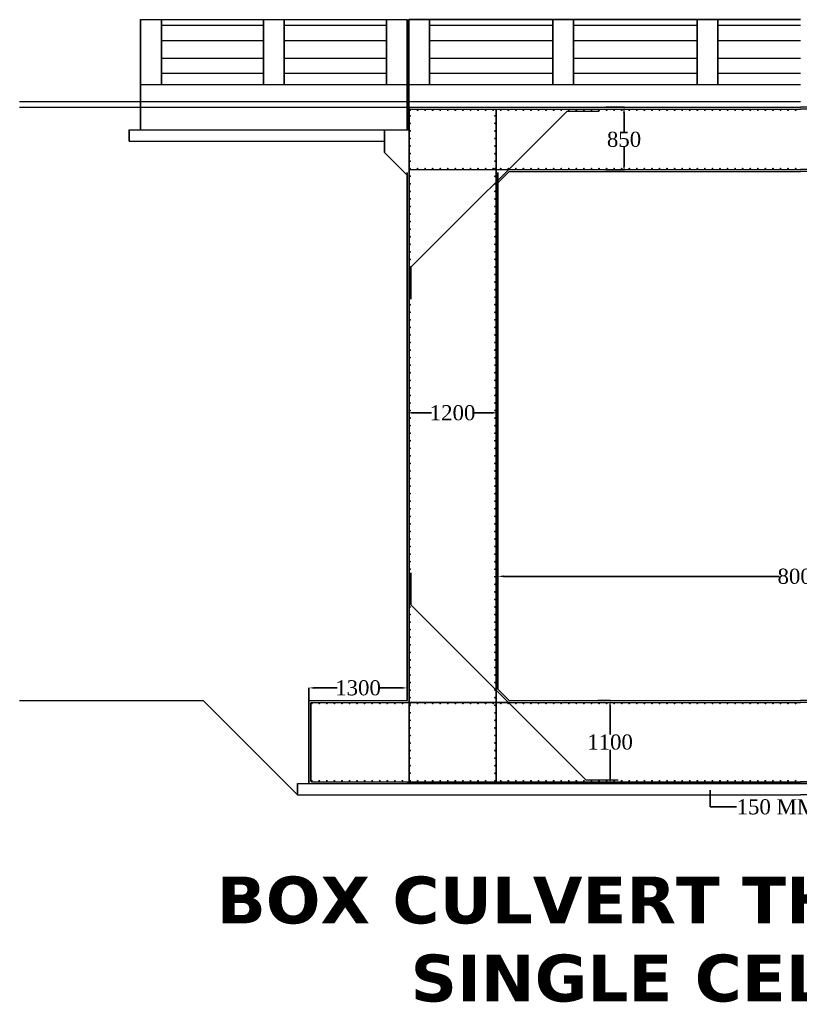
# Model space of a CAD drawing. Header units: millimetres. Extents: x -237855 to 3169, y -14991 to 144223.
# Drawn here: x -20671 to -10346, y 131219 to 144223 of the extents above; entities that cross this region are included whole.
import ezdxf

# ---------------------------------------------------------------- set-up
doc = ezdxf.new("R2010")
doc.units = ezdxf.units.MM
doc.header["$MEASUREMENT"] = 0
doc.layers.add('S TEXT', color=7, linetype='Continuous', lineweight=20)
doc.styles.get("Standard").update_dxf_attribs({"font": 'dutchb.ttf'})
doc.dimstyles.new('ISO-25', dxfattribs={"dimtxt": 200, "dimasz": 75, "dimexe": 1.25, "dimexo": 0.625, "dimtad": 0, "dimtih": 1, "dimtoh": 1, "dimdec": 0, "dimtxsty": 'Standard', "dimcen": 75, "dimadec": 0, "dimazin": 0, "dimtfac": 1, "dimtdec": 0, "dimtmove": 0, "dimatfit": 2, "dimfxl": 0, "dimarcsym": 0})

# ---------------------------------------------------------------- blocks, each defined once
blk = doc.blocks.new('*D20')
at = {"color": 0, "lineweight": -2}
for p, q in [((-14346, 136294), (-14346, 136858)), ((-14271, 136856), (-10627, 136856)), ((-6421, 136856), (-10066, 136856)), ((-6346, 136294), (-6346, 136858))]:
    blk.add_line(p, q, dxfattribs=at)
at = {"color": 0}
for points in [[(-14271, 136869), (-14271, 136844), (-14346, 136856)], [(-6421, 136869), (-6421, 136844), (-6346, 136856)]]:
    blk.add_solid(points, dxfattribs=at)
at = {"layer": 'Defpoints', "color": 0}
for p in [(-6346, 136856), (-14346, 136293), (-6346, 136293)]:
    blk.add_point(p, dxfattribs=at)
at = {"color": 0, "insert": (-10346, 136856), "char_height": 200, "attachment_point": 5}
blk.add_mtext('8000', dxfattribs=at)
blk = doc.blocks.new('*D22')
at = {"color": 0, "lineweight": -2}
for p, q in [((-16846, 135213), (-16846, 135381)), ((-16771, 135380), (-16473, 135380)), ((-15621, 135380), (-15920, 135380)), ((-15546, 135213), (-15546, 135381))]:
    blk.add_line(p, q, dxfattribs=at)
at = {"color": 0}
for points in [[(-16771, 135392), (-16771, 135367), (-16846, 135380)], [(-15621, 135392), (-15621, 135367), (-15546, 135380)]]:
    blk.add_solid(points, dxfattribs=at)
at = {"layer": 'Defpoints', "color": 0}
for p in [(-16846, 135380), (-16846, 135213), (-15546, 135213)]:
    blk.add_point(p, dxfattribs=at)
at = {"color": 0, "insert": (-16196, 135380), "char_height": 200, "attachment_point": 5}
blk.add_mtext('1300', dxfattribs=at)
blk = doc.blocks.new('*D23')
at = {"color": 0, "lineweight": -2}
for p, q in [((-13023, 135211), (-12861, 135211)), ((-12863, 135136), (-12863, 134765)), ((-12863, 134188), (-12863, 134559)), ((-13023, 134113), (-12861, 134113))]:
    blk.add_line(p, q, dxfattribs=at)
at = {"color": 0}
for points in [[(-12875, 135136), (-12850, 135136), (-12863, 135211)], [(-12875, 134188), (-12850, 134188), (-12863, 134113)]]:
    blk.add_solid(points, dxfattribs=at)
at = {"layer": 'Defpoints', "color": 0}
for p in [(-13024, 135211), (-13024, 134113), (-12863, 134113)]:
    blk.add_point(p, dxfattribs=at)
at = {"color": 0, "insert": (-12863, 134662), "char_height": 200, "attachment_point": 5}
blk.add_mtext('1100', dxfattribs=at)
blk = doc.blocks.new('*D24')
at = {"color": 0, "lineweight": -2}
for p, q in [((-12921, 143063), (-12677, 143063)), ((-12678, 142988), (-12678, 142741)), ((-12678, 142288), (-12678, 142535)), ((-12921, 142213), (-12677, 142213))]:
    blk.add_line(p, q, dxfattribs=at)
at = {"color": 0}
for points in [[(-12691, 142988), (-12666, 142988), (-12678, 143063)], [(-12691, 142288), (-12666, 142288), (-12678, 142213)]]:
    blk.add_solid(points, dxfattribs=at)
at = {"layer": 'Defpoints', "color": 0}
for p in [(-12922, 143063), (-12922, 142213), (-12678, 142213)]:
    blk.add_point(p, dxfattribs=at)
at = {"color": 0, "insert": (-12678, 142638), "char_height": 200, "attachment_point": 5}
blk.add_mtext('850', dxfattribs=at)
blk = doc.blocks.new('*D25')
at = {"color": 0, "lineweight": -2}
for p, q in [((-15546, 142199), (-15546, 139019)), ((-14346, 142199), (-14346, 139019)), ((-15471, 139020), (-15223, 139020)), ((-14421, 139020), (-14670, 139020))]:
    blk.add_line(p, q, dxfattribs=at)
at = {"color": 0}
for points in [[(-15471, 139033), (-15471, 139008), (-15546, 139020)], [(-14421, 139033), (-14421, 139008), (-14346, 139020)]]:
    blk.add_solid(points, dxfattribs=at)
at = {"layer": 'Defpoints', "color": 0}
for p in [(-15546, 142200), (-14346, 142200), (-14346, 139020)]:
    blk.add_point(p, dxfattribs=at)
at = {"color": 0, "insert": (-14946, 139020), "char_height": 200, "attachment_point": 5}
blk.add_mtext('1200', dxfattribs=at)

msp = doc.modelspace()

# ---------------------------------------------------------------- linework, layer by layer
for p, q in [((-19071.35978, 144222.84871), (-19071.35979, 142762.84867)), ((-18796.35978, 144222.84871), (-18796.35979, 143362.84867)), ((-17446.35978, 144222.84869), (-17446.35979, 143362.84867)), ((-17171.35978, 144222.84869), (-17171.35979, 143362.84867)), ((-15821.35978, 144222.84868), (-15821.35979, 143362.84867)), ((-15546.35978, 144222.84867), (-15546.35979, 142762.84867)), ((-15526.35978, 144222.84867), (-15526.35979, 142762.84867)), ((-15526.35978, 144222.84867), (-10346.35978, 144222.84867)), ((-15251.35978, 144222.84867), (-15251.35979, 143362.84867)), ((-13619.35978, 144222.84865), (-13619.35979, 143362.84866)), ((-13344.35978, 144222.84865), (-13344.35979, 143362.84865)), ((-11712.35978, 144222.84864), (-11712.35979, 143362.84864)), ((-11437.35978, 144222.84863), (-11437.35979, 143362.84864)), ((-15521.35979, 143025.34867), (-15521.35988, 134137.84867)), ((-15496.35981, 140948.20401), (-13431.71513, 143012.84867)), ((-14371.35979, 143037.84867), (-14371.35988, 134137.84867)), ((-19221.35979, 142762.84867), (-19221.35979, 142612.84867)), ((-15846.35979, 142762.84867), (-15846.3598, 142462.84867)), ((-15846.3598, 142462.84867), (-15546.3598, 142162.84867)), ((-15546.3598, 142162.84867), (-15546.35987, 135212.84867)), ((-14346.3598, 142062.84867), (-14196.3598, 142212.84867)), ((-14346.3598, 142062.84867), (-14346.35987, 135362.84867)), ((-15496.35981, 140948.20401), (-15496.35982, 140523.93994)), ((-15496.35985, 136901.7574), (-15496.35986, 136477.49334)), ((-15496.35986, 136477.49334), (-13181.71522, 134162.84867)), ((-14346.35987, 135362.84867), (-14196.35987, 135212.84867)), ((-18246.35987, 135212.84867), (-16996.35988, 133962.84867)), ((-16846.35987, 135212.84867), (-16846.35988, 134112.84867)), ((-16821.35987, 135175.34867), (-16821.35988, 134150.34867)), ((-15546.35987, 135187.84867), (-14196.35987, 135187.84867)), ((-16996.35988, 134112.84867), (-16996.35988, 133962.84867))]:
    msp.add_line(p, q)
at = {"const_width": 12.5}
for points in [[(-15515.10988, 142950.34867, 1), (-15502.60988, 142950.34867, 1)], [(-15515.10979, 143025.34867, 1), (-15502.60979, 143025.34867, 1)], [(-15415.10979, 143025.34867, 1), (-15402.60979, 143025.34867, 1)], [(-15315.10979, 143025.34867, 1), (-15302.60979, 143025.34867, 1)], [(-15215.10979, 143025.34867, 1), (-15202.60979, 143025.34867, 1)], [(-15115.10979, 143025.34867, 1), (-15102.60979, 143025.34867, 1)], [(-15015.10979, 143025.34867, 1), (-15002.60979, 143025.34867, 1)], [(-14915.10979, 143025.34867, 1), (-14902.60979, 143025.34867, 1)], [(-14815.10979, 143025.34867, 1), (-14802.60979, 143025.34867, 1)], [(-14715.10979, 143025.34867, 1), (-14702.60979, 143025.34867, 1)], [(-14615.10979, 143025.34867, 1), (-14602.60979, 143025.34867, 1)], [(-14515.10979, 143025.34867, 1), (-14502.60979, 143025.34867, 1)], [(-14415.10979, 143025.34867, 1), (-14402.60979, 143025.34867, 1)], [(-14390.10988, 142950.34867, 1), (-14377.60988, 142950.34867, 1)], [(-14315.10979, 143025.34867, 1), (-14302.60979, 143025.34867, 1)], [(-14215.10979, 143025.34867, 1), (-14202.60979, 143025.34867, 1)], [(-14115.10979, 143025.34867, 1), (-14102.60979, 143025.34867, 1)], [(-14015.10979, 143025.34867, 1), (-14002.60979, 143025.34867, 1)], [(-13915.10979, 143025.34867, 1), (-13902.60979, 143025.34867, 1)], [(-13815.10979, 143025.34867, 1), (-13802.60979, 143025.34867, 1)], [(-13715.10979, 143025.34867, 1), (-13702.60979, 143025.34867, 1)], [(-13615.10979, 143025.34867, 1), (-13602.60979, 143025.34867, 1)], [(-13515.10979, 143025.34867, 1), (-13502.60979, 143025.34867, 1)], [(-13415.10979, 143025.34867, 1), (-13402.60979, 143025.34867, 1)], [(-13315.10979, 143025.34867, 1), (-13302.60979, 143025.34867, 1)], [(-13215.10979, 143025.34867, 1), (-13202.60979, 143025.34867, 1)], [(-13115.10979, 143025.34867, 1), (-13102.60979, 143025.34867, 1)], [(-13015.10979, 143025.34867, 1), (-13002.60979, 143025.34867, 1)], [(-12915.10979, 143025.34867, 1), (-12902.60979, 143025.34867, 1)], [(-12815.10979, 143025.34867, 1), (-12802.60979, 143025.34867, 1)], [(-12715.10979, 143025.34867, 1), (-12702.60979, 143025.34867, 1)], [(-12615.10979, 143025.34867, 1), (-12602.60979, 143025.34867, 1)], [(-12515.10979, 143025.34867, 1), (-12502.60979, 143025.34867, 1)], [(-12415.10979, 143025.34867, 1), (-12402.60979, 143025.34867, 1)], [(-12315.10979, 143025.34867, 1), (-12302.60979, 143025.34867, 1)], [(-12215.10979, 143025.34867, 1), (-12202.60979, 143025.34867, 1)], [(-12115.10979, 143025.34867, 1), (-12102.60979, 143025.34867, 1)], [(-12015.10979, 143025.34867, 1), (-12002.60979, 143025.34867, 1)], [(-11915.10979, 143025.34867, 1), (-11902.60979, 143025.34867, 1)], [(-11815.10979, 143025.34867, 1), (-11802.60979, 143025.34867, 1)], [(-11715.10979, 143025.34867, 1), (-11702.60979, 143025.34867, 1)], [(-11615.10979, 143025.34867, 1), (-11602.60979, 143025.34867, 1)], [(-11515.10979, 143025.34867, 1), (-11502.60979, 143025.34867, 1)], [(-11415.10979, 143025.34867, 1), (-11402.60979, 143025.34867, 1)], [(-11315.10979, 143025.34867, 1), (-11302.60979, 143025.34867, 1)], [(-11215.10979, 143025.34867, 1), (-11202.60979, 143025.34867, 1)], [(-11115.10979, 143025.34867, 1), (-11102.60979, 143025.34867, 1)], [(-11015.10979, 143025.34867, 1), (-11002.60979, 143025.34867, 1)], [(-10915.10979, 143025.34867, 1), (-10902.60979, 143025.34867, 1)], [(-10815.10979, 143025.34867, 1), (-10802.60979, 143025.34867, 1)], [(-10715.10979, 143025.34867, 1), (-10702.60979, 143025.34867, 1)], [(-10615.10979, 143025.34867, 1), (-10602.60979, 143025.34867, 1)], [(-10515.10979, 143025.34867, 1), (-10502.60979, 143025.34867, 1)], [(-10415.10979, 143025.34867, 1), (-10402.60979, 143025.34867, 1)], [(-15515.10988, 142850.34867, 1), (-15502.60988, 142850.34867, 1)], [(-14390.10988, 142850.34867, 1), (-14377.60988, 142850.34867, 1)], [(-15515.10988, 142750.34867, 1), (-15502.60988, 142750.34867, 1)], [(-15515.10988, 142650.34867, 1), (-15502.60988, 142650.34867, 1)], [(-14390.10988, 142750.34867, 1), (-14377.60988, 142750.34867, 1)], [(-14390.10988, 142650.34867, 1), (-14377.60988, 142650.34867, 1)], [(-15515.10988, 142550.34867, 1), (-15502.60988, 142550.34867, 1)], [(-14390.10988, 142550.34867, 1), (-14377.60988, 142550.34867, 1)], [(-15515.10988, 142450.34867, 1), (-15502.60988, 142450.34867, 1)], [(-14390.10988, 142450.34867, 1), (-14377.60988, 142450.34867, 1)], [(-15515.10988, 142350.34867, 1), (-15502.60988, 142350.34867, 1)], [(-14390.10988, 142350.34867, 1), (-14377.60988, 142350.34867, 1)], [(-15515.10988, 142250.34867, 1), (-15502.60988, 142250.34867, 1)], [(-15515.10988, 142150.34867, 1), (-15502.60988, 142150.34867, 1)], [(-15515.1098, 142250.34867, 1), (-15502.6098, 142250.34867, 1)], [(-15415.10988, 142250.34867, 1), (-15402.60988, 142250.34867, 1)], [(-15315.10988, 142250.34867, 1), (-15302.60988, 142250.34867, 1)], [(-15215.10988, 142250.34867, 1), (-15202.60988, 142250.34867, 1)], [(-15115.10988, 142250.34867, 1), (-15102.60988, 142250.34867, 1)], [(-15015.10988, 142250.34867, 1), (-15002.60988, 142250.34867, 1)], [(-14915.10988, 142250.34867, 1), (-14902.60988, 142250.34867, 1)], [(-14815.10988, 142250.34867, 1), (-14802.60988, 142250.34867, 1)], [(-14715.10988, 142250.34867, 1), (-14702.60988, 142250.34867, 1)], [(-14615.10988, 142250.34867, 1), (-14602.60988, 142250.34867, 1)], [(-14515.10988, 142250.34867, 1), (-14502.60988, 142250.34867, 1)], [(-14415.10988, 142250.34867, 1), (-14402.60988, 142250.34867, 1)], [(-14390.10988, 142250.34867, 1), (-14377.60988, 142250.34867, 1)], [(-14390.10988, 142150.34867, 1), (-14377.60988, 142150.34867, 1)], [(-14315.10988, 142250.34867, 1), (-14302.60988, 142250.34867, 1)], [(-14215.10988, 142250.34867, 1), (-14202.60988, 142250.34867, 1)], [(-14115.10988, 142250.34867, 1), (-14102.60988, 142250.34867, 1)], [(-14015.10988, 142250.34867, 1), (-14002.60988, 142250.34867, 1)], [(-13915.10988, 142250.34867, 1), (-13902.60988, 142250.34867, 1)], [(-13815.10988, 142250.34867, 1), (-13802.60988, 142250.34867, 1)], [(-13715.10988, 142250.34867, 1), (-13702.60988, 142250.34867, 1)], [(-13615.10988, 142250.34867, 1), (-13602.60988, 142250.34867, 1)], [(-13515.10988, 142250.34867, 1), (-13502.60988, 142250.34867, 1)], [(-13415.10988, 142250.34867, 1), (-13402.60988, 142250.34867, 1)], [(-13315.10988, 142250.34867, 1), (-13302.60988, 142250.34867, 1)], [(-13215.10988, 142250.34867, 1), (-13202.60988, 142250.34867, 1)], [(-13115.10988, 142250.34867, 1), (-13102.60988, 142250.34867, 1)], [(-13015.10988, 142250.34867, 1), (-13002.60988, 142250.34867, 1)], [(-12915.10988, 142250.34867, 1), (-12902.60988, 142250.34867, 1)], [(-12815.10988, 142250.34867, 1), (-12802.60988, 142250.34867, 1)], [(-12715.10988, 142250.34867, 1), (-12702.60988, 142250.34867, 1)], [(-12615.10988, 142250.34867, 1), (-12602.60988, 142250.34867, 1)], [(-12515.10988, 142250.34867, 1), (-12502.60988, 142250.34867, 1)], [(-12415.10988, 142250.34867, 1), (-12402.60988, 142250.34867, 1)], [(-12315.10988, 142250.34867, 1), (-12302.60988, 142250.34867, 1)], [(-12215.10988, 142250.34867, 1), (-12202.60988, 142250.34867, 1)], [(-12115.10988, 142250.34867, 1), (-12102.60988, 142250.34867, 1)], [(-12015.10988, 142250.34867, 1), (-12002.60988, 142250.34867, 1)], [(-11915.10988, 142250.34867, 1), (-11902.60988, 142250.34867, 1)], [(-11815.10988, 142250.34867, 1), (-11802.60988, 142250.34867, 1)], [(-11715.10988, 142250.34867, 1), (-11702.60988, 142250.34867, 1)], [(-11615.10988, 142250.34867, 1), (-11602.60988, 142250.34867, 1)], [(-11515.10988, 142250.34867, 1), (-11502.60988, 142250.34867, 1)], [(-11415.10988, 142250.34867, 1), (-11402.60988, 142250.34867, 1)], [(-11315.10988, 142250.34867, 1), (-11302.60988, 142250.34867, 1)], [(-11215.10988, 142250.34867, 1), (-11202.60988, 142250.34867, 1)], [(-11115.10988, 142250.34867, 1), (-11102.60988, 142250.34867, 1)], [(-11015.10988, 142250.34867, 1), (-11002.60988, 142250.34867, 1)], [(-10915.10988, 142250.34867, 1), (-10902.60988, 142250.34867, 1)], [(-10815.10988, 142250.34867, 1), (-10802.60988, 142250.34867, 1)], [(-10715.10988, 142250.34867, 1), (-10702.60988, 142250.34867, 1)], [(-10615.10988, 142250.34867, 1), (-10602.60988, 142250.34867, 1)], [(-10515.10988, 142250.34867, 1), (-10502.60988, 142250.34867, 1)], [(-10415.10988, 142250.34867, 1), (-10402.60988, 142250.34867, 1)], [(-15515.10988, 142050.34867, 1), (-15502.60988, 142050.34867, 1)], [(-14390.10988, 142050.34867, 1), (-14377.60988, 142050.34867, 1)], [(-15515.10988, 141950.34867, 1), (-15502.60988, 141950.34867, 1)], [(-14390.10988, 141950.34867, 1), (-14377.60988, 141950.34867, 1)], [(-15515.10988, 141850.34867, 1), (-15502.60988, 141850.34867, 1)], [(-15515.10988, 141750.34867, 1), (-15502.60988, 141750.34867, 1)], [(-14390.10988, 141850.34867, 1), (-14377.60988, 141850.34867, 1)], [(-14390.10988, 141750.34867, 1), (-14377.60988, 141750.34867, 1)], [(-15515.10988, 141650.34867, 1), (-15502.60988, 141650.34867, 1)], [(-14390.10988, 141650.34867, 1), (-14377.60988, 141650.34867, 1)], [(-15515.10988, 141550.34867, 1), (-15502.60988, 141550.34867, 1)], [(-14390.10988, 141550.34867, 1), (-14377.60988, 141550.34867, 1)], [(-15515.10988, 141450.34867, 1), (-15502.60988, 141450.34867, 1)], [(-15515.10988, 141350.34867, 1), (-15502.60988, 141350.34867, 1)], [(-14390.10988, 141450.34867, 1), (-14377.60988, 141450.34867, 1)], [(-14390.10988, 141350.34867, 1), (-14377.60988, 141350.34867, 1)], [(-15515.10988, 141250.34867, 1), (-15502.60988, 141250.34867, 1)], [(-14390.10988, 141250.34867, 1), (-14377.60988, 141250.34867, 1)], [(-15515.10988, 141150.34867, 1), (-15502.60988, 141150.34867, 1)], [(-14390.10988, 141150.34867, 1), (-14377.60988, 141150.34867, 1)], [(-15515.10988, 141050.34867, 1), (-15502.60988, 141050.34867, 1)], [(-14390.10988, 141050.34867, 1), (-14377.60988, 141050.34867, 1)], [(-15515.10988, 140950.34867, 1), (-15502.60988, 140950.34867, 1)], [(-15515.10988, 140850.34867, 1), (-15502.60988, 140850.34867, 1)], [(-14390.10988, 140950.34867, 1), (-14377.60988, 140950.34867, 1)], [(-14390.10988, 140850.34867, 1), (-14377.60988, 140850.34867, 1)], [(-15515.10988, 140750.34867, 1), (-15502.60988, 140750.34867, 1)], [(-14390.10988, 140750.34867, 1), (-14377.60988, 140750.34867, 1)], [(-15515.10988, 140650.34867, 1), (-15502.60988, 140650.34867, 1)], [(-14390.10988, 140650.34867, 1), (-14377.60988, 140650.34867, 1)], [(-15515.10988, 140550.34867, 1), (-15502.60988, 140550.34867, 1)], [(-15515.10988, 140450.34867, 1), (-15502.60988, 140450.34867, 1)], [(-14390.10988, 140550.34867, 1), (-14377.60988, 140550.34867, 1)], [(-14390.10988, 140450.34867, 1), (-14377.60988, 140450.34867, 1)], [(-15515.10988, 140350.34867, 1), (-15502.60988, 140350.34867, 1)], [(-14390.10988, 140350.34867, 1), (-14377.60988, 140350.34867, 1)], [(-15515.10988, 140250.34867, 1), (-15502.60988, 140250.34867, 1)], [(-14390.10988, 140250.34867, 1), (-14377.60988, 140250.34867, 1)], [(-15515.10988, 140150.34867, 1), (-15502.60988, 140150.34867, 1)], [(-15515.10988, 140050.34867, 1), (-15502.60988, 140050.34867, 1)], [(-14390.10988, 140150.34867, 1), (-14377.60988, 140150.34867, 1)], [(-14390.10988, 140050.34867, 1), (-14377.60988, 140050.34867, 1)], [(-15515.10988, 139950.34867, 1), (-15502.60988, 139950.34867, 1)], [(-14390.10988, 139950.34867, 1), (-14377.60988, 139950.34867, 1)], [(-15515.10988, 139850.34867, 1), (-15502.60988, 139850.34867, 1)], [(-14390.10988, 139850.34867, 1), (-14377.60988, 139850.34867, 1)], [(-15515.10988, 139750.34867, 1), (-15502.60988, 139750.34867, 1)], [(-14390.10988, 139750.34867, 1), (-14377.60988, 139750.34867, 1)], [(-15515.10988, 139650.34867, 1), (-15502.60988, 139650.34867, 1)], [(-15515.10988, 139550.34867, 1), (-15502.60988, 139550.34867, 1)], [(-14390.10988, 139650.34867, 1), (-14377.60988, 139650.34867, 1)], [(-14390.10988, 139550.34867, 1), (-14377.60988, 139550.34867, 1)], [(-15515.10988, 139450.34867, 1), (-15502.60988, 139450.34867, 1)], [(-14390.10988, 139450.34867, 1), (-14377.60988, 139450.34867, 1)], [(-15515.10988, 139350.34867, 1), (-15502.60988, 139350.34867, 1)], [(-14390.10988, 139350.34867, 1), (-14377.60988, 139350.34867, 1)], [(-15515.10988, 139250.34867, 1), (-15502.60988, 139250.34867, 1)], [(-15515.10988, 139150.34867, 1), (-15502.60988, 139150.34867, 1)], [(-14390.10988, 139250.34867, 1), (-14377.60988, 139250.34867, 1)], [(-14390.10988, 139150.34867, 1), (-14377.60988, 139150.34867, 1)], [(-15515.10988, 139050.34867, 1), (-15502.60988, 139050.34867, 1)], [(-14390.10988, 139050.34867, 1), (-14377.60988, 139050.34867, 1)], [(-15515.10988, 138950.34867, 1), (-15502.60988, 138950.34867, 1)], [(-14390.10988, 138950.34867, 1), (-14377.60988, 138950.34867, 1)], [(-15515.10988, 138850.34867, 1), (-15502.60988, 138850.34867, 1)], [(-15515.10988, 138750.34867, 1), (-15502.60988, 138750.34867, 1)], [(-14390.10988, 138850.34867, 1), (-14377.60988, 138850.34867, 1)], [(-14390.10988, 138750.34867, 1), (-14377.60988, 138750.34867, 1)], [(-15515.10988, 138650.34867, 1), (-15502.60988, 138650.34867, 1)], [(-14390.10988, 138650.34867, 1), (-14377.60988, 138650.34867, 1)], [(-15515.10988, 138550.34867, 1), (-15502.60988, 138550.34867, 1)], [(-14390.10988, 138550.34867, 1), (-14377.60988, 138550.34867, 1)], [(-15515.10988, 138450.34867, 1), (-15502.60988, 138450.34867, 1)], [(-15515.10988, 138350.34867, 1), (-15502.60988, 138350.34867, 1)], [(-14390.10988, 138450.34867, 1), (-14377.60988, 138450.34867, 1)], [(-14390.10988, 138350.34867, 1), (-14377.60988, 138350.34867, 1)], [(-15515.10988, 138250.34867, 1), (-15502.60988, 138250.34867, 1)], [(-14390.10988, 138250.34867, 1), (-14377.60988, 138250.34867, 1)], [(-15515.10988, 138150.34867, 1), (-15502.60988, 138150.34867, 1)], [(-14390.10988, 138150.34867, 1), (-14377.60988, 138150.34867, 1)], [(-15515.10988, 138050.34867, 1), (-15502.60988, 138050.34867, 1)], [(-14390.10988, 138050.34867, 1), (-14377.60988, 138050.34867, 1)], [(-15515.10988, 137950.34867, 1), (-15502.60988, 137950.34867, 1)], [(-15515.10988, 137850.34867, 1), (-15502.60988, 137850.34867, 1)], [(-14390.10988, 137950.34867, 1), (-14377.60988, 137950.34867, 1)], [(-14390.10988, 137850.34867, 1), (-14377.60988, 137850.34867, 1)], [(-15515.10988, 137750.34867, 1), (-15502.60988, 137750.34867, 1)], [(-14390.10988, 137750.34867, 1), (-14377.60988, 137750.34867, 1)], [(-15515.10988, 137650.34867, 1), (-15502.60988, 137650.34867, 1)], [(-14390.10988, 137650.34867, 1), (-14377.60988, 137650.34867, 1)], [(-15515.10988, 137550.34867, 1), (-15502.60988, 137550.34867, 1)], [(-15515.10988, 137450.34867, 1), (-15502.60988, 137450.34867, 1)], [(-14390.10988, 137550.34867, 1), (-14377.60988, 137550.34867, 1)], [(-14390.10988, 137450.34867, 1), (-14377.60988, 137450.34867, 1)], [(-15515.10988, 137350.34867, 1), (-15502.60988, 137350.34867, 1)], [(-14390.10988, 137350.34867, 1), (-14377.60988, 137350.34867, 1)], [(-15515.10988, 137250.34867, 1), (-15502.60988, 137250.34867, 1)], [(-14390.10988, 137250.34867, 1), (-14377.60988, 137250.34867, 1)], [(-15515.10988, 137150.34867, 1), (-15502.60988, 137150.34867, 1)], [(-15515.10988, 137050.34867, 1), (-15502.60988, 137050.34867, 1)], [(-14390.10988, 137150.34867, 1), (-14377.60988, 137150.34867, 1)], [(-14390.10988, 137050.34867, 1), (-14377.60988, 137050.34867, 1)], [(-15515.10988, 136950.34867, 1), (-15502.60988, 136950.34867, 1)], [(-14390.10988, 136950.34867, 1), (-14377.60988, 136950.34867, 1)], [(-15515.10988, 136850.34867, 1), (-15502.60988, 136850.34867, 1)], [(-14390.10988, 136850.34867, 1), (-14377.60988, 136850.34867, 1)], [(-15515.10988, 136750.34867, 1), (-15502.60988, 136750.34867, 1)], [(-14390.10988, 136750.34867, 1), (-14377.60988, 136750.34867, 1)], [(-15515.10988, 136650.34867, 1), (-15502.60988, 136650.34867, 1)], [(-15515.10988, 136550.34867, 1), (-15502.60988, 136550.34867, 1)], [(-14390.10988, 136650.34867, 1), (-14377.60988, 136650.34867, 1)], [(-14390.10988, 136550.34867, 1), (-14377.60988, 136550.34867, 1)], [(-15515.10988, 136450.34867, 1), (-15502.60988, 136450.34867, 1)], [(-14390.10988, 136450.34867, 1), (-14377.60988, 136450.34867, 1)], [(-15515.10988, 136350.34867, 1), (-15502.60988, 136350.34867, 1)], [(-14390.10988, 136350.34867, 1), (-14377.60988, 136350.34867, 1)], [(-15515.10988, 136250.34867, 1), (-15502.60988, 136250.34867, 1)], [(-15515.10988, 136150.34867, 1), (-15502.60988, 136150.34867, 1)], [(-14390.10988, 136250.34867, 1), (-14377.60988, 136250.34867, 1)], [(-14390.10988, 136150.34867, 1), (-14377.60988, 136150.34867, 1)], [(-15515.10988, 136050.34867, 1), (-15502.60988, 136050.34867, 1)], [(-14390.10988, 136050.34867, 1), (-14377.60988, 136050.34867, 1)], [(-15515.10988, 135950.34867, 1), (-15502.60988, 135950.34867, 1)], [(-14390.10988, 135950.34867, 1), (-14377.60988, 135950.34867, 1)], [(-15515.10988, 135850.34867, 1), (-15502.60988, 135850.34867, 1)], [(-15515.10988, 135750.34867, 1), (-15502.60988, 135750.34867, 1)], [(-14390.10988, 135850.34867, 1), (-14377.60988, 135850.34867, 1)], [(-14390.10988, 135750.34867, 1), (-14377.60988, 135750.34867, 1)], [(-15515.10988, 135650.34867, 1), (-15502.60988, 135650.34867, 1)], [(-14390.10988, 135650.34867, 1), (-14377.60988, 135650.34867, 1)], [(-15515.10988, 135550.34867, 1), (-15502.60988, 135550.34867, 1)], [(-14390.10988, 135550.34867, 1), (-14377.60988, 135550.34867, 1)], [(-15515.10988, 135450.34867, 1), (-15502.60988, 135450.34867, 1)], [(-14390.10988, 135450.34867, 1), (-14377.60988, 135450.34867, 1)], [(-15515.10988, 135350.34867, 1), (-15502.60988, 135350.34867, 1)], [(-15515.10988, 135250.34867, 1), (-15502.60988, 135250.34867, 1)], [(-14390.10988, 135350.34867, 1), (-14377.60988, 135350.34867, 1)], [(-14390.10988, 135250.34867, 1), (-14377.60988, 135250.34867, 1)], [(-16815.10987, 135175.34867, 1), (-16802.60987, 135175.34867, 1)], [(-16715.10987, 135175.34867, 1), (-16702.60987, 135175.34867, 1)], [(-16615.10987, 135175.34867, 1), (-16602.60987, 135175.34867, 1)], [(-16515.10987, 135175.34867, 1), (-16502.60987, 135175.34867, 1)], [(-16415.10987, 135175.34867, 1), (-16402.60987, 135175.34867, 1)], [(-16315.10987, 135175.34867, 1), (-16302.60987, 135175.34867, 1)], [(-16215.10987, 135175.34867, 1), (-16202.60987, 135175.34867, 1)], [(-16115.10987, 135175.34867, 1), (-16102.60987, 135175.34867, 1)], [(-16015.10987, 135175.34867, 1), (-16002.60987, 135175.34867, 1)], [(-15915.10987, 135175.34867, 1), (-15902.60987, 135175.34867, 1)], [(-15815.10987, 135175.34867, 1), (-15802.60987, 135175.34867, 1)], [(-15715.10987, 135175.34867, 1), (-15702.60987, 135175.34867, 1)], [(-15615.10987, 135175.34867, 1), (-15602.60987, 135175.34867, 1)], [(-15515.10988, 135150.34867, 1), (-15502.60988, 135150.34867, 1)], [(-15515.10987, 135175.34867, 1), (-15502.60987, 135175.34867, 1)], [(-15415.10987, 135175.34867, 1), (-15402.60987, 135175.34867, 1)], [(-15315.10987, 135175.34867, 1), (-15302.60987, 135175.34867, 1)], [(-15215.10987, 135175.34867, 1), (-15202.60987, 135175.34867, 1)], [(-15115.10987, 135175.34867, 1), (-15102.60987, 135175.34867, 1)], [(-15015.10987, 135175.34867, 1), (-15002.60987, 135175.34867, 1)], [(-14915.10987, 135175.34867, 1), (-14902.60987, 135175.34867, 1)], [(-14815.10987, 135175.34867, 1), (-14802.60987, 135175.34867, 1)], [(-14715.10987, 135175.34867, 1), (-14702.60987, 135175.34867, 1)], [(-14615.10987, 135175.34867, 1), (-14602.60987, 135175.34867, 1)], [(-14515.10987, 135175.34867, 1), (-14502.60987, 135175.34867, 1)], [(-14415.10987, 135175.34867, 1), (-14402.60987, 135175.34867, 1)], [(-14390.10988, 135150.34867, 1), (-14377.60988, 135150.34867, 1)], [(-14315.10987, 135175.34867, 1), (-14302.60987, 135175.34867, 1)], [(-14215.10987, 135175.34867, 1), (-14202.60987, 135175.34867, 1)], [(-14115.10987, 135175.34867, 1), (-14102.60987, 135175.34867, 1)], [(-14015.10987, 135175.34867, 1), (-14002.60987, 135175.34867, 1)], [(-13915.10987, 135175.34867, 1), (-13902.60987, 135175.34867, 1)], [(-13815.10987, 135175.34867, 1), (-13802.60987, 135175.34867, 1)], [(-13715.10987, 135175.34867, 1), (-13702.60987, 135175.34867, 1)], [(-13615.10987, 135175.34867, 1), (-13602.60987, 135175.34867, 1)], [(-13515.10987, 135175.34867, 1), (-13502.60987, 135175.34867, 1)], [(-13415.10987, 135175.34867, 1), (-13402.60987, 135175.34867, 1)], [(-13315.10987, 135175.34867, 1), (-13302.60987, 135175.34867, 1)], [(-13215.10987, 135175.34867, 1), (-13202.60987, 135175.34867, 1)], [(-13115.10987, 135175.34867, 1), (-13102.60987, 135175.34867, 1)], [(-13015.10987, 135175.34867, 1), (-13002.60987, 135175.34867, 1)], [(-12915.10987, 135175.34867, 1), (-12902.60987, 135175.34867, 1)], [(-12815.10987, 135175.34867, 1), (-12802.60987, 135175.34867, 1)], [(-12715.10987, 135175.34867, 1), (-12702.60987, 135175.34867, 1)], [(-12615.10987, 135175.34867, 1), (-12602.60987, 135175.34867, 1)], [(-12515.10987, 135175.34867, 1), (-12502.60987, 135175.34867, 1)], [(-12415.10987, 135175.34867, 1), (-12402.60987, 135175.34867, 1)], [(-12315.10987, 135175.34867, 1), (-12302.60987, 135175.34867, 1)], [(-12215.10987, 135175.34867, 1), (-12202.60987, 135175.34867, 1)], [(-12115.10987, 135175.34867, 1), (-12102.60987, 135175.34867, 1)], [(-12015.10987, 135175.34867, 1), (-12002.60987, 135175.34867, 1)], [(-11915.10987, 135175.34867, 1), (-11902.60987, 135175.34867, 1)], [(-11815.10987, 135175.34867, 1), (-11802.60987, 135175.34867, 1)], [(-11715.10987, 135175.34867, 1), (-11702.60987, 135175.34867, 1)], [(-11615.10987, 135175.34867, 1), (-11602.60987, 135175.34867, 1)], [(-11515.10987, 135175.34867, 1), (-11502.60987, 135175.34867, 1)], [(-11415.10987, 135175.34867, 1), (-11402.60987, 135175.34867, 1)], [(-11315.10987, 135175.34867, 1), (-11302.60987, 135175.34867, 1)], [(-11215.10987, 135175.34867, 1), (-11202.60987, 135175.34867, 1)], [(-11115.10987, 135175.34867, 1), (-11102.60987, 135175.34867, 1)], [(-11015.10987, 135175.34867, 1), (-11002.60987, 135175.34867, 1)], [(-10915.10987, 135175.34867, 1), (-10902.60987, 135175.34867, 1)], [(-10815.10987, 135175.34867, 1), (-10802.60987, 135175.34867, 1)], [(-10715.10987, 135175.34867, 1), (-10702.60987, 135175.34867, 1)], [(-10615.10987, 135175.34867, 1), (-10602.60987, 135175.34867, 1)], [(-10515.10987, 135175.34867, 1), (-10502.60987, 135175.34867, 1)], [(-10415.10987, 135175.34867, 1), (-10402.60987, 135175.34867, 1)], [(-15515.10988, 135050.34867, 1), (-15502.60988, 135050.34867, 1)], [(-14390.10988, 135050.34867, 1), (-14377.60988, 135050.34867, 1)], [(-15515.10988, 134950.34867, 1), (-15502.60988, 134950.34867, 1)], [(-15515.10988, 134850.34867, 1), (-15502.60988, 134850.34867, 1)], [(-14390.10988, 134950.34867, 1), (-14377.60988, 134950.34867, 1)], [(-14390.10988, 134850.34867, 1), (-14377.60988, 134850.34867, 1)], [(-15515.10988, 134750.34867, 1), (-15502.60988, 134750.34867, 1)], [(-14390.10988, 134750.34867, 1), (-14377.60988, 134750.34867, 1)], [(-15515.10988, 134650.34867, 1), (-15502.60988, 134650.34867, 1)], [(-14390.10988, 134650.34867, 1), (-14377.60988, 134650.34867, 1)], [(-15515.10988, 134550.34867, 1), (-15502.60988, 134550.34867, 1)], [(-15515.10988, 134450.34867, 1), (-15502.60988, 134450.34867, 1)], [(-14390.10988, 134550.34867, 1), (-14377.60988, 134550.34867, 1)], [(-14390.10988, 134450.34867, 1), (-14377.60988, 134450.34867, 1)], [(-15515.10988, 134350.34867, 1), (-15502.60988, 134350.34867, 1)], [(-14390.10988, 134350.34867, 1), (-14377.60988, 134350.34867, 1)], [(-15515.10988, 134250.34867, 1), (-15502.60988, 134250.34867, 1)], [(-14390.10988, 134250.34867, 1), (-14377.60988, 134250.34867, 1)], [(-16815.10988, 134150.34867, 1), (-16802.60988, 134150.34867, 1)], [(-16715.10988, 134150.34867, 1), (-16702.60988, 134150.34867, 1)], [(-16615.10988, 134150.34867, 1), (-16602.60988, 134150.34867, 1)], [(-16515.10988, 134150.34867, 1), (-16502.60988, 134150.34867, 1)], [(-16415.10988, 134150.34867, 1), (-16402.60988, 134150.34867, 1)], [(-16315.10988, 134150.34867, 1), (-16302.60988, 134150.34867, 1)], [(-16215.10988, 134150.34867, 1), (-16202.60988, 134150.34867, 1)], [(-16115.10988, 134150.34867, 1), (-16102.60988, 134150.34867, 1)], [(-16015.10988, 134150.34867, 1), (-16002.60988, 134150.34867, 1)], [(-15915.10988, 134150.34867, 1), (-15902.60988, 134150.34867, 1)], [(-15815.10988, 134150.34867, 1), (-15802.60988, 134150.34867, 1)], [(-15715.10988, 134150.34867, 1), (-15702.60988, 134150.34867, 1)], [(-15615.10988, 134150.34867, 1), (-15602.60988, 134150.34867, 1)], [(-15515.10988, 134150.34867, 1), (-15502.60988, 134150.34867, 1)], [(-15515.10988, 134150.34867, 1), (-15502.60988, 134150.34867, 1)], [(-15415.10988, 134150.34867, 1), (-15402.60988, 134150.34867, 1)], [(-15315.10988, 134150.34867, 1), (-15302.60988, 134150.34867, 1)], [(-15215.10988, 134150.34867, 1), (-15202.60988, 134150.34867, 1)], [(-15115.10988, 134150.34867, 1), (-15102.60988, 134150.34867, 1)], [(-15015.10988, 134150.34867, 1), (-15002.60988, 134150.34867, 1)], [(-14915.10988, 134150.34867, 1), (-14902.60988, 134150.34867, 1)], [(-14815.10988, 134150.34867, 1), (-14802.60988, 134150.34867, 1)], [(-14715.10988, 134150.34867, 1), (-14702.60988, 134150.34867, 1)], [(-14615.10988, 134150.34867, 1), (-14602.60988, 134150.34867, 1)], [(-14515.10988, 134150.34867, 1), (-14502.60988, 134150.34867, 1)], [(-14390.10988, 134150.34867, 1), (-14377.60988, 134150.34867, 1)], [(-14315.10988, 134150.34867, 1), (-14302.60988, 134150.34867, 1)], [(-14215.10988, 134150.34867, 1), (-14202.60988, 134150.34867, 1)], [(-14115.10988, 134150.34867, 1), (-14102.60988, 134150.34867, 1)], [(-14015.10988, 134150.34867, 1), (-14002.60988, 134150.34867, 1)], [(-13915.10988, 134150.34867, 1), (-13902.60988, 134150.34867, 1)], [(-13815.10988, 134150.34867, 1), (-13802.60988, 134150.34867, 1)], [(-13715.10988, 134150.34867, 1), (-13702.60988, 134150.34867, 1)], [(-13615.10988, 134150.34867, 1), (-13602.60988, 134150.34867, 1)], [(-13515.10988, 134150.34867, 1), (-13502.60988, 134150.34867, 1)], [(-13415.10988, 134150.34867, 1), (-13402.60988, 134150.34867, 1)], [(-13315.10988, 134150.34867, 1), (-13302.60988, 134150.34867, 1)], [(-13215.10988, 134150.34867, 1), (-13202.60988, 134150.34867, 1)], [(-13115.10988, 134150.34867, 1), (-13102.60988, 134150.34867, 1)], [(-13015.10988, 134150.34867, 1), (-13002.60988, 134150.34867, 1)], [(-12915.10988, 134150.34867, 1), (-12902.60988, 134150.34867, 1)], [(-12815.10988, 134150.34867, 1), (-12802.60988, 134150.34867, 1)], [(-12715.10988, 134150.34867, 1), (-12702.60988, 134150.34867, 1)], [(-12615.10988, 134150.34867, 1), (-12602.60988, 134150.34867, 1)], [(-12515.10988, 134150.34867, 1), (-12502.60988, 134150.34867, 1)], [(-12415.10988, 134150.34867, 1), (-12402.60988, 134150.34867, 1)], [(-12315.10988, 134150.34867, 1), (-12302.60988, 134150.34867, 1)], [(-12215.10988, 134150.34867, 1), (-12202.60988, 134150.34867, 1)], [(-12115.10988, 134150.34867, 1), (-12102.60988, 134150.34867, 1)], [(-12015.10988, 134150.34867, 1), (-12002.60988, 134150.34867, 1)], [(-11915.10988, 134150.34867, 1), (-11902.60988, 134150.34867, 1)], [(-11815.10988, 134150.34867, 1), (-11802.60988, 134150.34867, 1)], [(-11715.10988, 134150.34867, 1), (-11702.60988, 134150.34867, 1)], [(-11615.10988, 134150.34867, 1), (-11602.60988, 134150.34867, 1)], [(-11515.10988, 134150.34867, 1), (-11502.60988, 134150.34867, 1)], [(-11415.10988, 134150.34867, 1), (-11402.60988, 134150.34867, 1)], [(-11315.10988, 134150.34867, 1), (-11302.60988, 134150.34867, 1)], [(-11215.10988, 134150.34867, 1), (-11202.60988, 134150.34867, 1)], [(-11115.10988, 134150.34867, 1), (-11102.60988, 134150.34867, 1)], [(-11015.10988, 134150.34867, 1), (-11002.60988, 134150.34867, 1)], [(-10915.10988, 134150.34867, 1), (-10902.60988, 134150.34867, 1)], [(-10815.10988, 134150.34867, 1), (-10802.60988, 134150.34867, 1)], [(-10715.10988, 134150.34867, 1), (-10702.60988, 134150.34867, 1)], [(-10615.10988, 134150.34867, 1), (-10602.60988, 134150.34867, 1)], [(-10515.10988, 134150.34867, 1), (-10502.60988, 134150.34867, 1)], [(-10415.10988, 134150.34867, 1), (-10402.60988, 134150.34867, 1)]]:
    msp.add_lwpolyline(points, format="xyb", close=True, dxfattribs=at)
for centre, start, end in [((-15508.85979, 143025.34867), 90, 179.999999418), ((-16808.85987, 135175.34867), 90, 179.999999418), ((-16808.85988, 134150.34867), 179.999999418, 270)]:
    msp.add_arc(centre, 12.5, start, end)
at = {"layer": 'S TEXT'}
for p, q in [((-19071.35978, 144222.84867), (-15546.35978, 144222.84867)), ((-18796.35978, 144147.84867), (-17446.35978, 144147.84867)), ((-17171.35978, 144147.84867), (-15821.35978, 144147.84867)), ((-15251.35978, 144147.84867), (-13619.35978, 144147.84867)), ((-13344.35978, 144147.84867), (-11712.35978, 144147.84867)), ((-11437.35978, 144147.84867), (-10346.35979, 144147.84867)), ((-18796.35978, 143947.84867), (-17446.35978, 143947.84867)), ((-17171.35978, 143947.84867), (-15821.35978, 143947.84867)), ((-15251.35978, 143947.84867), (-13619.35978, 143947.84867)), ((-13344.35978, 143947.84867), (-11712.35978, 143947.84867)), ((-11437.35978, 143947.84867), (-10346.35979, 143947.84867)), ((-18796.35978, 143712.84867), (-17446.35978, 143712.84867)), ((-17171.35978, 143712.84867), (-15821.35978, 143712.84867)), ((-15251.35978, 143712.84867), (-13619.35978, 143712.84867)), ((-13344.35978, 143712.84867), (-11712.35978, 143712.84867)), ((-11437.35978, 143712.84867), (-10346.35979, 143712.84867)), ((-18796.35979, 143512.84867), (-17446.35979, 143512.84867)), ((-17171.35979, 143512.84867), (-15821.35979, 143512.84867)), ((-15251.35979, 143512.84867), (-13619.35979, 143512.84867)), ((-13344.35979, 143512.84867), (-11712.35979, 143512.84867)), ((-11437.35979, 143512.84867), (-10346.35979, 143512.84867)), ((-19071.35979, 143362.84867), (-15546.35979, 143362.84867)), ((-15526.35979, 143362.84867), (-10346.35979, 143362.84867)), ((-20671.35979, 143137.84867), (-15546.35979, 143137.84867)), ((-20671.35979, 143062.84867), (-15546.35979, 143062.84867)), ((-15526.35979, 143137.84867), (-10346.35979, 143137.84867)), ((-15526.35979, 143062.84867), (-10346.35979, 143062.84867)), ((-5166.35979, 143062.84857), (-10346.35979, 143062.84867)), ((-15508.85979, 143037.84867), (-10346.35979, 143037.84867)), ((-13431.71513, 143012.84867), (-13007.45106, 143012.84867)), ((-5183.85979, 143037.84857), (-10346.35979, 143037.84867)), ((-19221.35979, 142762.84867), (-15526.35979, 142762.84867)), ((-19221.35979, 142612.84867), (-15846.35979, 142612.84867)), ((-15521.3598, 142237.84867), (-10346.3598, 142237.84867)), ((-14196.3598, 142212.84867), (-10346.3598, 142212.84867)), ((-5171.3598, 142237.84857), (-10346.3598, 142237.84867)), ((-6496.3598, 142212.8486), (-10346.3598, 142212.84867)), ((-20671.35987, 135212.84867), (-18246.35987, 135212.84867)), ((-16846.35987, 135212.84867), (-15546.35987, 135212.84867)), ((-16808.85987, 135187.84867), (-15546.35987, 135187.84867)), ((-14196.35987, 135212.84867), (-10346.35987, 135212.84867)), ((-14196.35987, 135187.84867), (-10346.35987, 135187.84867)), ((-6496.35987, 135212.8486), (-10346.35987, 135212.84867)), ((-6496.35987, 135187.8486), (-10346.35987, 135187.84867)), ((-16996.35988, 134112.84867), (-10346.35988, 134112.84867)), ((-16808.85988, 134137.84867), (-10346.35988, 134137.84867)), ((-10346.35988, 134112.84878), (-15546.35992, 134112.84888)), ((-13181.71522, 134162.84867), (-12757.45115, 134162.84867)), ((-3883.85988, 134137.84854), (-10346.35988, 134137.84867)), ((-10346.35988, 134112.84878), (-5146.35985, 134112.84878)), ((-3696.35988, 134112.84854), (-10346.35988, 134112.84867)), ((-16996.35988, 133962.84867), (-10346.35988, 133962.84867)), ((-3696.35988, 133962.84854), (-10346.35988, 133962.84867))]:
    msp.add_line(p, q, dxfattribs=at)

# ---------------------------------------------------------------- texts
at = {"insert": (-11189.46263, 133906.60748), "char_height": 200, "width": 5976, "attachment_point": 1}
msp.add_mtext('150 MM THICK PCC M-15', dxfattribs=at)
at = {"layer": 'S TEXT', "insert": (-9205.72944, 132051.35117), "char_height": 675, "width": 17685, "attachment_point": 5}
msp.add_mtext('{\\fVerdana|b1|i0|c0|p34;\\H0.9182x;BOX CULVERT THREE MONOLITHS OF SINGLE CELL SIZE 8MX 7M}', dxfattribs=at)

# ---------------------------------------------------------------- dimensions: what is measured, and where the dimension line sits
dim = msp.add_linear_dim(base=(-12678.4564, 142212.85322), p1=(-12921.75003, 143062.84867), p2=(-12921.75003, 142212.85322), angle=90, dimstyle='ISO-25')
dim.commit()
dim.dimension.update_dxf_attribs({"geometry": '*D24', "text_midpoint": (-12678.4564, 142637.85095)})
for base, p1, p2, picture, middle in [((-14346.3598, 139020.24281), (-15546.3598, 142199.63836), (-14346.3598, 142199.63835), '*D25', (-14946.3598, 139020.24281)), ((-6346.35986, 136856.43514), (-14346.35986, 136292.99819), (-6346.35986, 136292.99811), '*D20', (-10346.35986, 136856.43514)), ((-16846.35987, 135379.85934), (-15546.35987, 135212.84867), (-16846.35987, 135212.84867), '*D22', (-16196.35987, 135379.85934))]:
    dim = msp.add_linear_dim(base=base, p1=p1, p2=p2, dimstyle='ISO-25')
    dim.commit()
    dim.dimension.update_dxf_attribs({"geometry": picture, "text_midpoint": middle})
dim = msp.add_linear_dim(base=(-12862.53692, 134112.84883), p1=(-13023.59585, 135211.07802), p2=(-13023.59587, 134112.84883), angle=90, text='1100', dimstyle='ISO-25')
dim.commit()
dim.dimension.update_dxf_attribs({"geometry": '*D23', "text_midpoint": (-12862.53692, 134661.96342)})

# ---------------------------------------------------------------- leaders
at = {"annotation_type": 0, "has_hookline": 1, "hookline_direction": 0, "text_width": 936.94581}
msp.add_leader([(-11540.6888, 134025.81175), (-11540.6888, 133806.60748), (-11190.08763, 133806.60748)], dimstyle='ISO-25', override={"dimgap": 0.625, "dimtad": 0}, dxfattribs=at)

doc.saveas('drawing.dxf')
